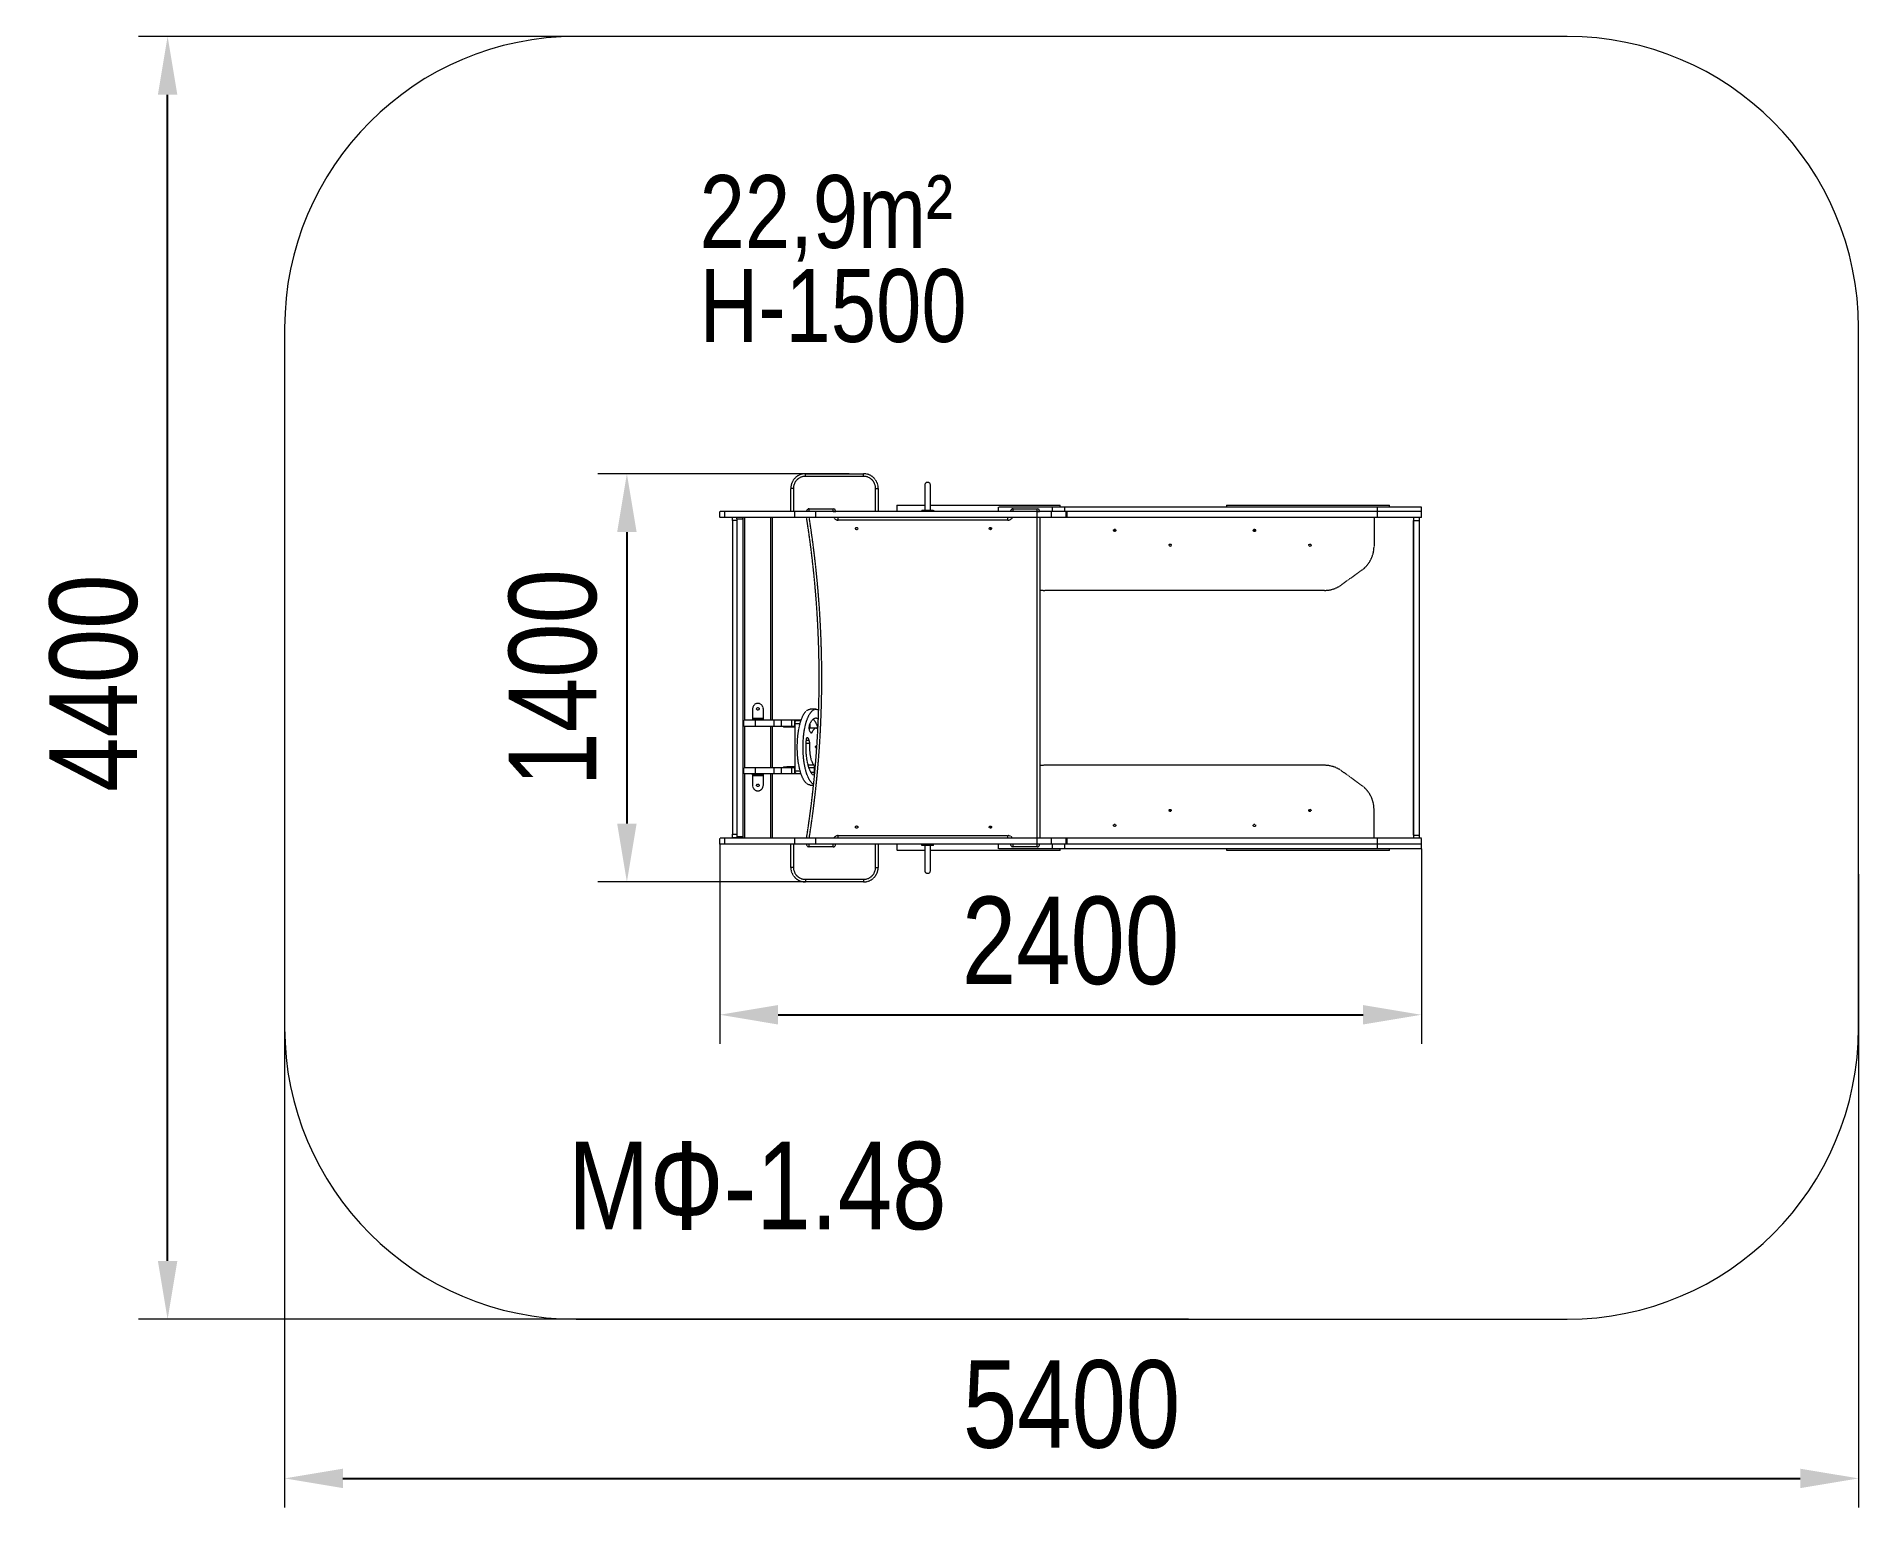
# Model space of a CAD drawing. Header units: millimetres. Extents: x -3567 to 2685, y -2810 to 2236.
import ezdxf

# ---------------------------------------------------------------- set-up
doc = ezdxf.new("R2010")
doc.units = ezdxf.units.MM
doc.linetypes.add('HIDDEN', pattern=[1.905, 1.27, -0.635])
for name, color, linetype in [('DIKOM_АРТИКУЛ', 7, 'Continuous'), ('DIKOM_ЗОНА', 90, 'Continuous'), ('DIKOM_ОБЪЕКТ', 7, 'Continuous'), ('DIKOM_РАЗМЕР_ЗОНА', 7, 'Continuous'), ('DIKOM_РАЗМЕР_ОБЪЕКТА', 7, 'Continuous')]:
    doc.layers.add(name, color=color, linetype=linetype)
doc.styles.add('style1', font='arialbd.ttf', dxfattribs={"width": 0.8})
doc.dimstyles.new('1-50', dxfattribs={"dimtxt": 300, "dimasz": 200, "dimexe": 100, "dimexo": 0, "dimgap": 100, "dimtad": 1, "dimtoh": 1, "dimtxsty": 'style1', "dimcen": 200, "dimclrd": 7, "dimclre": 7, "dimclrt": 7, "dimadec": 1, "dimazin": 2, "dimtfac": 1, "dimtmove": 0, "dimatfit": 2, "dimfxl": 0, "dimlwd": 25, "dimlwe": 18, "dimarcsym": 0})

# ---------------------------------------------------------------- blocks, each defined once
blk = doc.blocks.new('*D0')
at = {"layer": 'Defpoints', "color": 0, "transparency": 16777216}
for p in [(-778.3, 735.9), (-1540.9, -664.1), (-791.4, -664.1)]:
    blk.add_point(p, dxfattribs=at)
at = {"layer": 'DIKOM_РАЗМЕР_ОБЪЕКТА', "color": 7, "lineweight": 18, "transparency": 16777216}
for p, q in [((-778.3, 735.9), (-1640.9, 735.9)), ((-791.4, -664.1), (-1640.9, -664.1))]:
    blk.add_line(p, q, dxfattribs=at)
at = {"layer": 'DIKOM_РАЗМЕР_ОБЪЕКТА', "color": 7, "lineweight": 25, "transparency": 16777216}
blk.add_line((-1540.9, 535.9), (-1540.9, -464.1), dxfattribs=at)
at = {"layer": 'DIKOM_РАЗМЕР_ОБЪЕКТА', "color": 7, "transparency": 16777216}
for points in [[(-1574.3, 535.9), (-1507.6, 535.9), (-1540.9, 735.9)], [(-1574.3, -464.1), (-1507.6, -464.1), (-1540.9, -664.1)]]:
    blk.add_solid(points, dxfattribs=at)
at = {"layer": 'DIKOM_РАЗМЕР_ОБЪЕКТА', "color": 7, "transparency": 16777216, "insert": (-1794.1, 35.9), "char_height": 300, "attachment_point": 5, "rotation": 90, "style": 'style1'}
blk.add_mtext('{\\fArial|b0|i0|c204|p34;1400}', dxfattribs=at)
blk = doc.blocks.new('*D1')
at = {"layer": 'Defpoints', "color": 0, "transparency": 16777216}
for p in [(-1222.2, -535.1), (1184.8, -550.1), (1184.8, -1119.7)]:
    blk.add_point(p, dxfattribs=at)
at = {"layer": 'DIKOM_РАЗМЕР_ОБЪЕКТА', "color": 7, "lineweight": 18, "transparency": 16777216}
for p, q in [((-1222.2, -535.1), (-1222.2, -1219.7)), ((1184.8, -550.1), (1184.8, -1219.7))]:
    blk.add_line(p, q, dxfattribs=at)
at = {"layer": 'DIKOM_РАЗМЕР_ОБЪЕКТА', "color": 7, "lineweight": 25, "transparency": 16777216}
blk.add_line((-1022.2, -1119.7), (984.8, -1119.7), dxfattribs=at)
at = {"layer": 'DIKOM_РАЗМЕР_ОБЪЕКТА', "color": 7, "transparency": 16777216}
for points in [[(-1022.2, -1086.4), (-1022.2, -1153.1), (-1222.2, -1119.7)], [(984.8, -1086.4), (984.8, -1153.1), (1184.8, -1119.7)]]:
    blk.add_solid(points, dxfattribs=at)
at = {"layer": 'DIKOM_РАЗМЕР_ОБЪЕКТА', "color": 7, "transparency": 16777216, "insert": (-18.7, -866.6), "char_height": 300, "attachment_point": 5, "style": 'style1'}
blk.add_mtext('{\\fArial|b0|i0|c204|p34;2400}', dxfattribs=at)
blk = doc.blocks.new('*D2')
at = {"layer": 'Defpoints', "color": 0, "transparency": 16777216}
for p in [(-2715.2, -637.1), (2684.8, -637.1), (2684.8, -2710)]:
    blk.add_point(p, dxfattribs=at)
at = {"layer": 'DIKOM_РАЗМЕР_ЗОНА', "color": 7, "lineweight": 18, "transparency": 16777216}
for p, q in [((-2715.2, -637.1), (-2715.2, -2810)), ((2684.8, -637.1), (2684.8, -2810))]:
    blk.add_line(p, q, dxfattribs=at)
at = {"layer": 'DIKOM_РАЗМЕР_ЗОНА', "color": 7, "lineweight": 25, "transparency": 16777216}
blk.add_line((-2515.2, -2710), (2484.8, -2710), dxfattribs=at)
at = {"layer": 'DIKOM_РАЗМЕР_ЗОНА', "color": 7, "transparency": 16777216}
for points in [[(-2515.2, -2676.7), (-2515.2, -2743.3), (-2715.2, -2710)], [(2484.8, -2676.7), (2484.8, -2743.3), (2684.8, -2710)]]:
    blk.add_solid(points, dxfattribs=at)
at = {"layer": 'DIKOM_РАЗМЕР_ЗОНА', "color": 7, "transparency": 16777216, "insert": (-15.2, -2456.8), "char_height": 300, "attachment_point": 5, "style": 'style1'}
blk.add_mtext('{\\fArial|b0|i0|c204|p34;5400}', dxfattribs=at)
blk = doc.blocks.new('*D3')
at = {"layer": 'Defpoints', "color": 0, "transparency": 16777216}
for p in [(-3116.7, 2235.9), (385.5, 2235.9), (385.5, -2164.1)]:
    blk.add_point(p, dxfattribs=at)
at = {"layer": 'DIKOM_РАЗМЕР_ЗОНА', "color": 7, "lineweight": 18, "transparency": 16777216}
for p, q in [((385.5, 2235.9), (-3216.7, 2235.9)), ((385.5, -2164.1), (-3216.7, -2164.1))]:
    blk.add_line(p, q, dxfattribs=at)
at = {"layer": 'DIKOM_РАЗМЕР_ЗОНА', "color": 7, "lineweight": 25, "transparency": 16777216}
blk.add_line((-3116.7, -1964.1), (-3116.7, 2035.9), dxfattribs=at)
at = {"layer": 'DIKOM_РАЗМЕР_ЗОНА', "color": 7, "transparency": 16777216}
for points in [[(-3150, 2035.9), (-3083.3, 2035.9), (-3116.7, 2235.9)], [(-3150, -1964.1), (-3083.3, -1964.1), (-3116.7, -2164.1)]]:
    blk.add_solid(points, dxfattribs=at)
at = {"layer": 'DIKOM_РАЗМЕР_ЗОНА', "color": 7, "transparency": 16777216, "insert": (-3369.8, 17.6), "char_height": 300, "attachment_point": 5, "rotation": 90, "style": 'style1'}
blk.add_mtext('{\\fArial|b0|i0|c204|p34;4400}', dxfattribs=at)

msp = doc.modelspace()

# ---------------------------------------------------------------- linework, layer by layer
at = {"layer": 'DIKOM_ЗОНА', "color": 3, "lineweight": 15}
msp.add_lwpolyline([(-1715.173, -2164.082), (1684.827, -2164.082, 0.41421356), (2684.827, -1164.082), (2684.827, 1235.918, 0.41421356), (1684.827, 2235.918), (-1715.173, 2235.918, 0.41421356), (-2715.173, 1235.918), (-2715.173, -1164.082, 0.41421356)], format="xyb", close=True, dxfattribs=at)
at = {"layer": 'DIKOM_ОБЪЕКТ', "color": 7, "linetype": 'HIDDEN', "lineweight": 15}
for p, q in [((-928.621, 726.918), (-928.621, 735.918)), ((-928.621, 735.918), (-728.621, 735.918)), ((-728.621, 726.918), (-928.621, 726.918)), ((-728.621, 726.918), (-728.621, 735.918)), ((-519.251, 696.418), (-519.251, 610.918)), ((-499.251, 610.918), (-499.251, 696.418)), ((-969.621, 685.918), (-978.621, 685.918)), ((-978.621, 606.918), (-978.621, 685.918)), ((-969.621, 685.918), (-969.621, 606.918)), ((-687.621, 685.918), (-678.621, 685.918)), ((-687.621, 606.918), (-687.621, 685.918)), ((-678.621, 685.918), (-678.621, 606.918)), ((-614.643, 628.018), (-614.643, 606.918)), ((-614.643, 628.018), (-519.251, 628.018)), ((-499.251, 628.018), (-54.643, 628.018)), ((-54.643, 621.918), (-54.643, 628.018)), ((515.781, 628.018), (515.781, 621.918)), ((515.781, 628.018), (1075.781, 628.018)), ((1075.781, 621.918), (1075.781, 628.018)), ((-1222.235, 585.918), (-1222.235, 606.918)), ((-1204.412, 606.918), (-1222.235, 606.918)), ((-1204.412, 585.918), (-1222.235, 585.918)), ((-1204.412, 585.918), (-1204.412, 606.918)), ((-965.148, 606.918), (-1204.412, 606.918)), ((-965.148, 585.918), (-1204.412, 585.918)), ((-1178.678, 576.041), (-1178.678, 585.918)), ((-1163.678, 576.041), (-1178.678, 576.041)), ((-1178.678, 576.041), (-1178.678, -500.819)), ((-1163.678, 581.772), (-1163.678, 585.918)), ((-1163.678, 581.772), (-1142.678, 581.772)), ((-1163.678, 581.772), (-1163.678, -508.266)), ((-1142.678, 581.772), (-1142.678, 585.918)), ((-1142.654, 582.143), (-1142.678, 581.609)), ((-1142.678, 581.772), (-1142.678, -508.266)), ((-1142.654, 581.609), (-1142.678, 581.609)), ((-1142.654, 585.918), (-1142.654, -514.082)), ((-1137.654, 585.918), (-1137.654, -109.686)), ((-1047.654, 585.918), (-1047.654, -109.686)), ((-1042.654, 585.918), (-1042.654, -109.686)), ((-965.148, 585.918), (-965.148, 606.918)), ((-892.275, 606.918), (-965.148, 606.918)), ((-892.275, 585.918), (-965.148, 585.918)), ((-924.522, 606.918), (-924.522, 606.918)), ((-915.522, 606.918), (-924.522, 606.918)), ((-915.522, 606.918), (-915.522, 615.918)), ((-915.522, 615.918), (-833.522, 615.918)), ((-833.522, 606.918), (-915.522, 606.918)), ((-915.522, 606.918), (-915.522, 606.918)), ((-892.275, 585.918), (-892.275, 606.918)), ((-133.754, 606.918), (-892.275, 606.918)), ((-133.754, 585.918), (-892.275, 585.918)), ((-833.522, 606.918), (-833.522, 615.918)), ((-833.522, 606.918), (-824.522, 606.918)), ((-833.522, 606.918), (-833.522, 606.918)), ((-824.522, 606.918), (-824.522, 606.918)), ((-815.522, 576.918), (-815.522, 585.918)), ((-233.649, 576.918), (-815.522, 576.918)), ((-529.251, 610.918), (-529.251, 606.918)), ((-529.251, 610.918), (-489.251, 610.918)), ((-489.251, 610.918), (-489.251, 606.918)), ((-266.014, 606.918), (-266.014, 621.918)), ((-80.968, 621.918), (-266.014, 621.918)), ((-233.649, 576.918), (-233.649, 585.918)), ((-215.649, 606.918), (-224.649, 606.918)), ((-224.649, 606.918), (-224.649, 606.918)), ((-215.649, 606.918), (-215.649, 615.918)), ((-215.649, 615.918), (-133.649, 615.918)), ((-133.649, 606.918), (-215.649, 606.918)), ((-215.649, 606.918), (-215.649, 606.918)), ((-133.754, 585.918), (-133.754, 606.918)), ((-83.932, 606.918), (-133.754, 606.918)), ((-83.932, 585.918), (-133.754, 585.918)), ((-133.649, 606.918), (-133.649, 615.918)), ((-133.649, 606.918), (-124.649, 606.918)), ((-133.649, 606.918), (-133.649, 606.918)), ((-133.649, -514.082), (-133.649, 585.918)), ((-124.649, 606.918), (-124.649, 606.918)), ((-124.649, 585.918), (-124.649, -514.082)), ((-83.932, 585.918), (-83.932, 606.918)), ((-36.116, 606.918), (-83.932, 606.918)), ((-35.08, 585.918), (-83.932, 585.918)), ((-80.968, 606.918), (-80.968, 621.918)), ((-38.793, 621.918), (-80.968, 621.918)), ((-38.793, 606.918), (-38.793, 621.918)), ((1034.827, 621.918), (-38.793, 621.918)), ((1034.827, 606.918), (-36.116, 606.918)), ((-35.08, 606.918), (-35.08, 585.918)), ((-30.08, 585.918), (-35.08, 585.918)), ((-30.08, 585.918), (-30.08, 606.918)), ((1034.827, 606.918), (-30.08, 606.918)), ((1034.827, 585.918), (-30.08, 585.918)), ((1022.431, 585.918), (1022.431, 486.867)), ((1034.827, 606.918), (1034.827, 621.918)), ((1184.827, 621.918), (1034.827, 621.918)), ((1184.827, 606.918), (1034.827, 606.918)), ((1034.827, 585.918), (1034.827, 606.918)), ((1184.827, 585.918), (1034.827, 585.918)), ((1157.322, 585.918), (1157.322, -514.082)), ((1157.322, 575.918), (1178.322, 575.918)), ((1157.322, -504.082), (1157.322, 575.918)), ((1178.322, 575.918), (1178.322, 585.918)), ((1178.322, -504.082), (1178.322, 575.918)), ((1184.827, 606.918), (1184.827, 621.918)), ((1184.827, 585.918), (1184.827, 606.918)), ((-1142.678, 547.609), (-1142.654, 547.609)), ((-1142.654, 529.609), (-1142.678, 529.609)), ((319.563, 493.075), (321.931, 492.918)), ((326.396, 492.918), (321.931, 492.918)), ((799.063, 493.075), (801.431, 492.918)), ((805.896, 492.918), (801.431, 492.918)), ((981.215, 405.969), (911.101, 355.02)), ((852.317, 335.918), (-107.454, 335.918)), ((-1139.654, -130.686), (-1139.654, -109.686)), ((-1099.654, -109.686), (-1139.654, -109.686)), ((-1109.537, -69.686), (-1109.537, -103.686)), ((-1073.537, -103.686), (-1109.537, -103.686)), ((-1109.537, -103.686), (-1109.537, -106.686)), ((-1109.537, -109.686), (-1109.537, -106.686)), ((-1109.537, -106.686), (-1091.537, -106.686)), ((-1099.654, -130.686), (-1099.654, -109.686)), ((-1035.502, -109.686), (-1099.654, -109.686)), ((-1091.537, -106.686), (-1091.537, -109.686)), ((-1091.537, -106.686), (-1073.537, -106.686)), ((-1073.537, -69.686), (-1073.537, -103.686)), ((-1073.537, -103.686), (-1073.537, -106.686)), ((-1073.537, -106.686), (-1073.537, -109.686)), ((-1035.502, -130.686), (-1035.502, -109.686)), ((-1010.78, -109.686), (-1035.502, -109.686)), ((-1010.78, -130.686), (-1010.78, -109.686)), ((-974.88, -109.686), (-1010.78, -109.686)), ((-974.88, -130.686), (-974.88, -109.686)), ((-964.751, -109.686), (-974.88, -109.686)), ((-964.751, -130.686), (-964.751, -109.686)), ((-962.516, -109.686), (-964.751, -109.686)), ((-963.917, -282.686), (-963.917, -120.686)), ((-963.917, -120.686), (-946.655, -120.686)), ((-943.292, -109.686), (-962.516, -109.686)), ((-962.516, -112.615), (-962.516, -109.686)), ((-960.497, -110.686), (-943.63, -110.686)), ((-913.402, -123.346), (-913.402, -136.839)), ((-892.144, -71.686), (-911.878, -71.686)), ((-1099.654, -130.686), (-1139.654, -130.686)), ((-1137.654, -130.686), (-1137.654, -272.686)), ((-1035.502, -130.686), (-1099.654, -130.686)), ((-1047.654, -130.686), (-1047.654, -272.686)), ((-1042.654, -130.686), (-1042.654, -272.686)), ((-1010.78, -130.686), (-1035.502, -130.686)), ((-974.88, -130.686), (-1010.78, -130.686)), ((-1004.114, -130.686), (-1004.114, -133.686)), ((-992.27, -133.686), (-1004.114, -133.686)), ((-992.27, -130.686), (-992.27, -133.686)), ((-963.917, -133.686), (-992.27, -133.686)), ((-964.751, -130.686), (-974.88, -130.686)), ((-963.917, -130.686), (-964.751, -130.686)), ((-925.352, -177.753), (-915.473, -177.753)), ((-923.629, -169.569), (-920.074, -169.569)), ((-920.074, -169.569), (-915.473, -177.753)), ((-910.14, -152.122), (-914.742, -143.938)), ((-892.144, -136.686), (-911.878, -136.686)), ((-910.588, -151.326), (-906.2, -151.326)), ((-887.616, -131.203), (-885.17, -131.203)), ((-926.041, -188.348), (-913.903, -188.348)), ((-1139.654, -293.686), (-1139.654, -272.686)), ((-1099.654, -272.686), (-1139.654, -272.686)), ((-1099.654, -293.686), (-1139.654, -293.686)), ((-1137.654, -293.686), (-1137.654, -514.082)), ((-1109.537, -296.686), (-1109.537, -293.686)), ((-1091.537, -296.686), (-1109.537, -296.686)), ((-1109.537, -296.686), (-1109.537, -299.686)), ((-1073.537, -299.686), (-1109.537, -299.686)), ((-1109.537, -299.686), (-1109.537, -333.686)), ((-1099.654, -293.686), (-1099.654, -272.686)), ((-1035.502, -272.686), (-1099.654, -272.686)), ((-1035.502, -293.686), (-1099.654, -293.686)), ((-1091.537, -293.686), (-1091.537, -296.686)), ((-1073.537, -296.686), (-1091.537, -296.686)), ((-1073.537, -293.686), (-1073.537, -296.686)), ((-1073.537, -296.686), (-1073.537, -299.686)), ((-1073.537, -299.686), (-1073.537, -333.686)), ((-1047.654, -293.686), (-1047.654, -514.082)), ((-1042.654, -293.686), (-1042.654, -514.082)), ((-1035.502, -293.686), (-1035.502, -272.686)), ((-1010.78, -272.686), (-1035.502, -272.686)), ((-1010.78, -293.686), (-1035.502, -293.686)), ((-1010.78, -293.686), (-1010.78, -272.686)), ((-974.88, -272.686), (-1010.78, -272.686)), ((-974.88, -293.686), (-1010.78, -293.686)), ((-1004.114, -269.686), (-1004.114, -272.686)), ((-1004.114, -269.686), (-992.27, -269.686)), ((-992.27, -269.686), (-992.27, -272.686)), ((-963.917, -269.686), (-992.27, -269.686)), ((-974.88, -293.686), (-974.88, -272.686)), ((-964.751, -272.686), (-974.88, -272.686)), ((-964.751, -293.686), (-974.88, -293.686)), ((-964.751, -293.686), (-964.751, -272.686)), ((-963.917, -272.686), (-964.751, -272.686)), ((-962.516, -293.686), (-964.751, -293.686)), ((-963.917, -282.686), (-946.655, -282.686)), ((-962.516, -293.686), (-962.516, -290.757)), ((-943.292, -293.686), (-962.516, -293.686)), ((-960.497, -292.686), (-943.63, -292.686)), ((-919.306, -262.456), (-900.033, -262.456)), ((-916.452, -272.034), (-897.827, -272.034)), ((-909.544, -287.778), (-897.951, -287.778)), ((-897.827, -272.034), (-897.951, -287.778)), ((852.317, -264.082), (-107.454, -264.082)), ((981.215, -334.132), (911.101, -283.184)), ((-911.878, -331.686), (-900.482, -331.686)), ((321.931, -421.082), (319.563, -421.238)), ((326.396, -421.082), (321.931, -421.082)), ((801.431, -421.082), (799.063, -421.238)), ((805.896, -421.082), (801.431, -421.082)), ((1022.431, -514.082), (1022.431, -415.03)), ((-1142.654, -456.082), (-1142.678, -456.082)), ((-1142.654, -474.082), (-1142.678, -474.082)), ((-1222.235, -535.082), (-1222.235, -514.082)), ((-1204.412, -514.082), (-1222.235, -514.082)), ((-1204.412, -535.082), (-1222.235, -535.082)), ((-1204.412, -535.082), (-1204.412, -514.082)), ((-965.148, -514.082), (-1204.412, -514.082)), ((-965.148, -535.082), (-1204.412, -535.082)), ((-1178.678, -500.819), (-1163.678, -500.819)), ((-1178.678, -512.389), (-1178.678, -500.819)), ((-1163.678, -512.389), (-1178.678, -512.389)), ((-1163.678, -508.266), (-1142.678, -508.266)), ((-1163.678, -514.082), (-1163.678, -508.266)), ((-1142.654, -508.616), (-1142.678, -508.082)), ((-1142.678, -508.082), (-1142.654, -508.082)), ((-1142.678, -514.082), (-1142.678, -508.266)), ((-978.621, -614.082), (-978.621, -535.082)), ((-969.621, -535.082), (-969.621, -614.082)), ((-965.148, -535.082), (-965.148, -514.082)), ((-892.275, -514.082), (-965.148, -514.082)), ((-892.275, -535.082), (-965.148, -535.082)), ((-915.522, -544.082), (-915.522, -535.082)), ((-833.522, -544.082), (-915.522, -544.082)), ((-892.275, -535.082), (-892.275, -514.082)), ((-133.754, -514.082), (-892.275, -514.082)), ((-133.754, -535.082), (-892.275, -535.082)), ((-833.522, -544.082), (-833.522, -535.082)), ((-815.522, -505.082), (-233.649, -505.082)), ((-815.522, -514.082), (-815.522, -505.082)), ((-687.621, -614.082), (-687.621, -535.082)), ((-678.621, -535.082), (-678.621, -614.082)), ((-614.643, -535.082), (-614.643, -556.182)), ((-519.251, -556.182), (-614.643, -556.182)), ((-529.251, -539.082), (-529.251, -535.082)), ((-489.251, -539.082), (-529.251, -539.082)), ((-519.251, -539.082), (-519.251, -624.582)), ((-499.251, -624.582), (-499.251, -539.082)), ((-54.643, -556.182), (-499.251, -556.182)), ((-489.251, -539.082), (-489.251, -535.082)), ((-266.014, -550.082), (-266.014, -535.082)), ((-80.968, -550.082), (-266.014, -550.082)), ((-233.649, -514.082), (-233.649, -505.082)), ((-215.649, -544.082), (-215.649, -535.082)), ((-133.649, -544.082), (-215.649, -544.082)), ((-133.754, -535.082), (-133.754, -514.082)), ((-83.932, -514.082), (-133.754, -514.082)), ((-83.932, -535.082), (-133.754, -535.082)), ((-133.649, -544.082), (-133.649, -535.082)), ((-83.932, -535.082), (-83.932, -514.082)), ((-35.08, -514.082), (-83.932, -514.082)), ((-36.116, -535.082), (-83.932, -535.082)), ((-80.968, -550.082), (-80.968, -535.082)), ((-38.793, -550.082), (-80.968, -550.082)), ((-54.643, -556.182), (-54.643, -550.082)), ((-38.793, -550.082), (-38.793, -535.082)), ((1034.827, -550.082), (-38.793, -550.082)), ((1034.827, -535.082), (-36.116, -535.082)), ((-35.08, -514.082), (-35.08, -535.082)), ((-30.08, -514.082), (-35.08, -514.082)), ((-30.08, -535.082), (-30.08, -514.082)), ((1034.827, -514.082), (-30.08, -514.082)), ((1034.827, -535.082), (-30.08, -535.082)), ((515.781, -550.082), (515.781, -556.182)), ((1075.781, -556.182), (515.781, -556.182)), ((1034.827, -535.082), (1034.827, -514.082)), ((1184.827, -514.082), (1034.827, -514.082)), ((1034.827, -550.082), (1034.827, -535.082)), ((1184.827, -535.082), (1034.827, -535.082)), ((1184.827, -550.082), (1034.827, -550.082)), ((1075.781, -556.182), (1075.781, -550.082)), ((1157.322, -504.082), (1178.322, -504.082)), ((1178.322, -514.082), (1178.322, -504.082)), ((1184.827, -535.082), (1184.827, -514.082)), ((1184.827, -550.082), (1184.827, -535.082)), ((-969.621, -614.082), (-978.621, -614.082)), ((-687.621, -614.082), (-678.621, -614.082)), ((-928.621, -655.082), (-728.621, -655.082)), ((-928.621, -655.082), (-928.621, -664.082)), ((-728.621, -664.082), (-928.621, -664.082)), ((-728.621, -655.082), (-728.621, -664.082))]:
    msp.add_line(p, q, dxfattribs=at)
at = {"layer": 'DIKOM_ОБЪЕКТ', "color": 7, "linetype": 'HIDDEN', "lineweight": 15, "flags": 128}
for points in [[(-292.016, 544.393), (-292.02, 544.424), (-292.124, 545.457), (-292.17, 546.619), (-292.154, 547.808), (-292.079, 548.918), (-291.95, 549.85), (-291.779, 550.522), (-291.581, 550.873), (-291.374, 550.873), (-291.176, 550.522), (-291.005, 549.85), (-290.876, 548.918), (-290.8, 547.808), (-290.785, 546.619), (-290.831, 545.457), (-290.851, 545.186)], [(-963.917, -120.686), (-963.851, -118.735), (-963.657, -116.859), (-963.341, -115.13), (-962.915, -113.615), (-962.397, -112.371), (-961.806, -111.447), (-961.164, -110.878), (-960.497, -110.686)], [(-911.878, -331.686), (-912.896, -331.652), (-915.202, -331.322), (-917.499, -330.643), (-919.78, -329.616), (-922.041, -328.244), (-924.274, -326.531), (-926.473, -324.482), (-928.634, -322.101), (-930.749, -319.396), (-932.813, -316.374), (-934.821, -313.042), (-936.766, -309.411), (-938.645, -305.488), (-940.452, -301.286), (-942.181, -296.816), (-943.829, -292.089), (-945.391, -287.118), (-946.862, -281.917), (-948.24, -276.5), (-949.519, -270.881), (-950.696, -265.075), (-951.769, -259.099), (-952.735, -252.968), (-953.59, -246.698), (-954.333, -240.307), (-954.961, -233.812), (-955.473, -227.231), (-955.868, -220.581), (-956.144, -213.879), (-956.301, -207.145), (-956.338, -200.396), (-956.255, -193.651), (-956.053, -186.927), (-955.731, -180.243), (-955.292, -173.617), (-954.735, -167.066), (-954.062, -160.609), (-953.276, -154.263), (-952.379, -148.044), (-951.372, -141.97), (-950.259, -136.057), (-949.042, -130.321), (-947.725, -124.777), (-946.311, -119.441), (-944.805, -114.326), (-943.21, -109.447), (-941.53, -104.817), (-939.77, -100.447), (-937.936, -96.351), (-936.031, -92.538), (-934.061, -89.02), (-932.03, -85.806), (-929.946, -82.904), (-927.813, -80.322), (-925.637, -78.067), (-923.424, -76.146), (-921.18, -74.563), (-918.911, -73.322), (-916.623, -72.428), (-914.322, -71.882), (-912.014, -71.686), (-911.878, -71.686)], [(-900.253, -329.506), (-902.307, -328.244), (-904.54, -326.531), (-906.74, -324.482), (-908.9, -322.101), (-911.015, -319.396), (-913.079, -316.374), (-915.087, -313.042), (-917.033, -309.411), (-918.912, -305.488), (-920.718, -301.286), (-922.448, -296.816), (-924.096, -292.089), (-925.658, -287.118), (-927.129, -281.917), (-928.506, -276.5), (-929.785, -270.881), (-930.963, -265.075), (-932.036, -259.099), (-933.001, -252.968), (-933.856, -246.698), (-934.599, -240.307), (-935.228, -233.812), (-935.74, -227.231), (-936.135, -220.581), (-936.411, -213.879), (-936.568, -207.145), (-936.605, -200.396), (-936.522, -193.651), (-936.319, -186.927), (-935.998, -180.243), (-935.558, -173.617), (-935.001, -167.066), (-934.329, -160.609), (-933.543, -154.263), (-932.645, -148.044), (-931.638, -141.97), (-930.525, -136.057), (-929.308, -130.321), (-927.991, -124.777), (-926.578, -119.441), (-925.071, -114.326), (-923.476, -109.447), (-921.797, -104.817), (-920.037, -100.447), (-918.202, -96.351), (-916.297, -92.538), (-914.327, -89.02), (-912.297, -85.806), (-910.213, -82.904), (-908.08, -80.322), (-905.904, -78.067), (-903.691, -76.146), (-901.447, -74.563), (-899.177, -73.322), (-896.889, -72.428), (-894.588, -71.882), (-892.281, -71.686), (-889.973, -71.841), (-887.671, -72.346), (-885.381, -73.199), (-883.109, -74.398), (-882.929, -74.509)], [(-915.277, -128.029), (-913.692, -124.027), (-912.025, -120.315), (-910.284, -116.909), (-908.475, -113.822), (-906.605, -111.063), (-904.68, -108.645), (-902.709, -106.576), (-900.697, -104.863), (-898.654, -103.514), (-896.586, -102.533), (-894.502, -101.924), (-892.409, -101.689), (-890.315, -101.829), (-888.227, -102.344), (-886.154, -103.231), (-884.104, -104.488), (-884.003, -104.561)], [(-902.011, -105.937), (-901.818, -106.11), (-899.836, -108.09), (-897.898, -110.421), (-896.014, -113.094), (-894.188, -116.1), (-892.43, -119.427), (-890.744, -123.062), (-889.137, -126.993), (-887.616, -131.203)], [(-902.395, -297.089), (-904.373, -295.075), (-906.306, -292.711), (-908.185, -290.006), (-910.004, -286.969), (-911.756, -283.612), (-913.435, -279.948), (-915.034, -275.99), (-916.547, -271.754), (-917.968, -267.255), (-919.292, -262.51), (-920.515, -257.536), (-921.631, -252.353), (-922.637, -246.98), (-923.528, -241.438), (-924.301, -235.746), (-924.954, -229.926), (-925.484, -224), (-925.889, -217.991), (-926.167, -211.92), (-926.317, -205.811), (-926.339, -199.687), (-926.234, -193.57), (-926, -187.483), (-925.639, -181.45), (-925.152, -175.493)], [(-925.152, -175.493), (-924.9, -173.576), (-924.518, -171.85), (-924.024, -170.389), (-923.439, -169.254), (-922.786, -168.493), (-922.094, -168.137), (-921.391, -168.203), (-920.709, -168.687), (-920.074, -169.569)], [(-906.2, -151.326), (-906.632, -152.204), (-907.104, -152.877), (-907.607, -153.331), (-908.127, -153.555), (-908.653, -153.543), (-909.172, -153.295), (-909.671, -152.818), (-910.14, -152.122)], [(-885.58, -139.584), (-885.926, -139.281), (-887.531, -138.101), (-889.161, -137.274), (-890.809, -136.803), (-892.463, -136.692), (-894.116, -136.942), (-895.757, -137.55), (-897.379, -138.513), (-898.972, -139.827), (-900.527, -141.484), (-902.035, -143.474), (-903.489, -145.786), (-904.88, -148.409), (-906.2, -151.326)], [(-913.903, -188.348), (-914.182, -193.117), (-914.339, -197.934), (-914.372, -202.772), (-914.283, -207.604), (-914.071, -212.403), (-913.738, -217.142), (-913.285, -221.796), (-912.715, -226.338), (-912.03, -230.744), (-911.236, -234.989), (-910.336, -239.049), (-909.335, -242.902), (-908.238, -246.527), (-907.053, -249.903), (-905.785, -253.012), (-904.441, -255.837), (-903.029, -258.361), (-901.557, -260.572), (-900.033, -262.456)], [(-892.176, -205.685), (-892.578, -205.48), (-892.941, -204.938), (-893.233, -204.107), (-893.429, -203.061), (-893.511, -201.893), (-893.471, -200.707), (-893.313, -199.607), (-893.052, -198.692), (-892.71, -198.043), (-892.317, -197.718), (-891.91, -197.745), (-891.523, -198.123), (-891.191, -198.817), (-890.944, -199.766), (-890.804, -200.885), (-890.783, -202.076), (-890.883, -203.232), (-891.095, -204.251), (-891.4, -205.041), (-891.771, -205.534), (-892.176, -205.685)], [(-960.497, -292.686), (-961.164, -292.494), (-961.806, -291.925), (-962.397, -291), (-962.915, -289.757), (-963.341, -288.241), (-963.657, -286.513), (-963.851, -284.637), (-963.917, -282.686)], [(-897.951, -287.778), (-898.039, -289.816), (-898.268, -291.758), (-898.627, -293.523), (-899.103, -295.036), (-899.674, -296.233), (-900.316, -297.063), (-901.004, -297.491), (-901.706, -297.5), (-902.395, -297.089)], [(-900.033, -262.456), (-899.557, -263.11), (-899.121, -263.97), (-898.736, -265.015), (-898.409, -266.22), (-898.15, -267.558), (-897.964, -268.995), (-897.856, -270.499), (-897.827, -272.034)], [(-291.477, -479.082), (-291.682, -478.904), (-291.868, -478.387), (-292.02, -477.576), (-292.124, -476.543), (-292.17, -475.381), (-292.154, -474.192), (-292.079, -473.082), (-292.016, -472.557)], [(-290.851, -473.35), (-290.8, -474.192), (-290.785, -475.381), (-290.831, -476.543), (-290.934, -477.576), (-291.086, -478.387), (-291.273, -478.904), (-291.477, -479.082)]]:
    msp.add_lwpolyline(points, dxfattribs=at)
at = {"layer": 'DIKOM_ОБЪЕКТ', "color": 7, "linetype": 'HIDDEN', "lineweight": 15}
for centre, radius in [((-752.649, 547.918), 4), ((-293.649, 548.045), 4), ((132.681, 541.918), 4), ((612.181, 541.918), 4), ((322.931, 490.918), 4), ((802.431, 490.918), 4), ((-1091.537, -70.686), 4.4), ((-1091.537, -332.686), 4.4), ((322.931, -419.082), 4), ((802.431, -419.082), 4), ((-752.649, -476.082), 4), ((-293.649, -476.209), 4), ((132.681, -470.082), 4), ((612.181, -470.082), 4)]:
    msp.add_circle(centre, radius, dxfattribs=at)
for centre, radius, start, end in [((-928.621, 685.918), 50, 90, 180), ((-928.621, 685.918), 41, 90, 180), ((-728.621, 685.918), 50, 0, 90), ((-728.621, 685.918), 41, 0, 90), ((-509.251, 696.418), 10, 0, 180), ((-915.522, 606.918), 9, 90, 180), ((-4393.523, 35.918), 3512.331, 350.9909078, 9.0090922), ((-4393.523, 35.918), 3521.331, 351.0141246, 8.9858729), ((-833.522, 606.918), 9, 0, 90), ((-815.522, 594.918), 18, 210.0005608, 270), ((-233.649, 594.918), 18, 270, 329.9994392), ((-215.649, 606.918), 9, 90, 180), ((-133.649, 606.918), 9, 0, 90), ((132.681, 546.918), 4.4, 220.1316068, 270), ((132.681, 546.918), 4.4, 270, 319.8683932), ((612.181, 546.918), 4.4, 220.1316054, 270), ((612.181, 546.918), 4.4, 270, 319.8683946), ((922.431, 486.867), 100, 306.0037874, 0), ((-107.454, 435.918), 100, 260.0989676, 270), ((852.317, 435.918), 100, 270, 306.0037874), ((-1091.537, -69.686), 18, 90, 180), ((-1091.537, -69.686), 18, 0, 90), ((-893.668, -135.265), 22.789, 161.4876895, 202.371334), ((-911.757, -145.27), 8.585, 90.8086461, 121.7086574), ((-934.77, -186.026), 20.996, 353.6503741, 23.2066478), ((-910.614, -138.056), 23.998, 358.4142416, 16.5931269), ((-931.884, -269.436), 14.124, 7.8288973, 23.9297984), ((-107.454, -364.082), 100, 90, 99.9010324), ((852.317, -364.082), 100, 53.9962126, 90), ((-1091.537, -333.686), 18, 180, 270), ((-1091.537, -333.686), 18, 270, 0), ((922.431, -415.03), 100, 0, 53.9962126), ((-915.522, -535.082), 9, 180, 270), ((-833.522, -535.082), 9, 270, 0), ((-815.522, -523.082), 18, 90, 150), ((-233.649, -523.082), 18, 30, 90), ((-215.649, -535.082), 9, 180, 270), ((-133.649, -535.082), 9, 270, 0), ((-928.621, -614.082), 50, 180, 270), ((-928.621, -614.082), 41, 180, 270), ((-728.621, -614.082), 41, 270, 0), ((-728.621, -614.082), 50, 270, 0), ((-509.251, -624.582), 10, 180, 0)]:
    msp.add_arc(centre, radius, start, end, dxfattribs=at)

# ---------------------------------------------------------------- texts
at = {"layer": 'DIKOM_АРТИКУЛ', "insert": (-1742.638, -1555.417), "char_height": 300, "width": 1420.47373, "attachment_point": 1, "style": 'style1'}
msp.add_mtext('{\\fArial|b0|i0|c204|p34;MФ-1.48}', dxfattribs=at)
at = {"layer": 'DIKOM_РАЗМЕР_ОБЪЕКТА', "char_height": 250, "width": 1021.86433, "attachment_point": 1, "style": 'style1'}
for s, insert in [('{\\fArial|b0|i0|c204|p34;22,9m²}', (-1291.375, 1760.419)), ('{\\fArial|b0|i0|c204|p34;H-1500}', (-1291.514, 1437.895))]:
    msp.add_mtext(s, dxfattribs=dict(at, insert=insert))

# ---------------------------------------------------------------- dimensions: what is measured, and where the dimension line sits
at = {"layer": 'DIKOM_РАЗМЕР_ЗОНА'}
dim = msp.add_linear_dim(base=(-3116.675, 2235.918), p1=(385.495, -2164.082), p2=(385.495, 2235.918), angle=90, text='{\\fArial|b0|i0|c204|p34;<>}', dimstyle='1-50', dxfattribs=at)
dim.commit()
dim.dimension.update_dxf_attribs({"geometry": '*D3', "text_midpoint": (-3116.675, 17.561), "dimtype": 160})
dim = msp.add_linear_dim(base=(2684.827, -2709.998), p1=(-2715.173, -637.089), p2=(2684.827, -637.089), text='{\\fArial|b0|i0|c204|p34;<>}', dimstyle='1-50', dxfattribs=at)
dim.commit()
dim.dimension.update_dxf_attribs({"geometry": '*D2', "text_midpoint": (-15.173, -2709.998), "dimtype": 160})
at = {"layer": 'DIKOM_РАЗМЕР_ОБЪЕКТА'}
dim = msp.add_linear_dim(base=(-1540.918, -664.082), p1=(-778.296, 735.918), p2=(-791.401, -664.082), angle=90, text='{\\fArial|b0|i0|c204|p34;<>}', dimstyle='1-50', dxfattribs=at)
dim.commit()
dim.dimension.update_dxf_attribs({"geometry": '*D0', "text_midpoint": (-1540.918, 35.918), "dimtype": 160})
dim = msp.add_linear_dim(base=(1184.827, -1119.737), p1=(-1222.235, -535.082), p2=(1184.827, -550.082), text='{\\fArial|b0|i0|c204|p34;2400}', dimstyle='1-50', dxfattribs=at)
dim.commit()
dim.dimension.update_dxf_attribs({"geometry": '*D1', "text_midpoint": (-18.704, -1119.737), "dimtype": 160})

doc.saveas('drawing.dxf')
